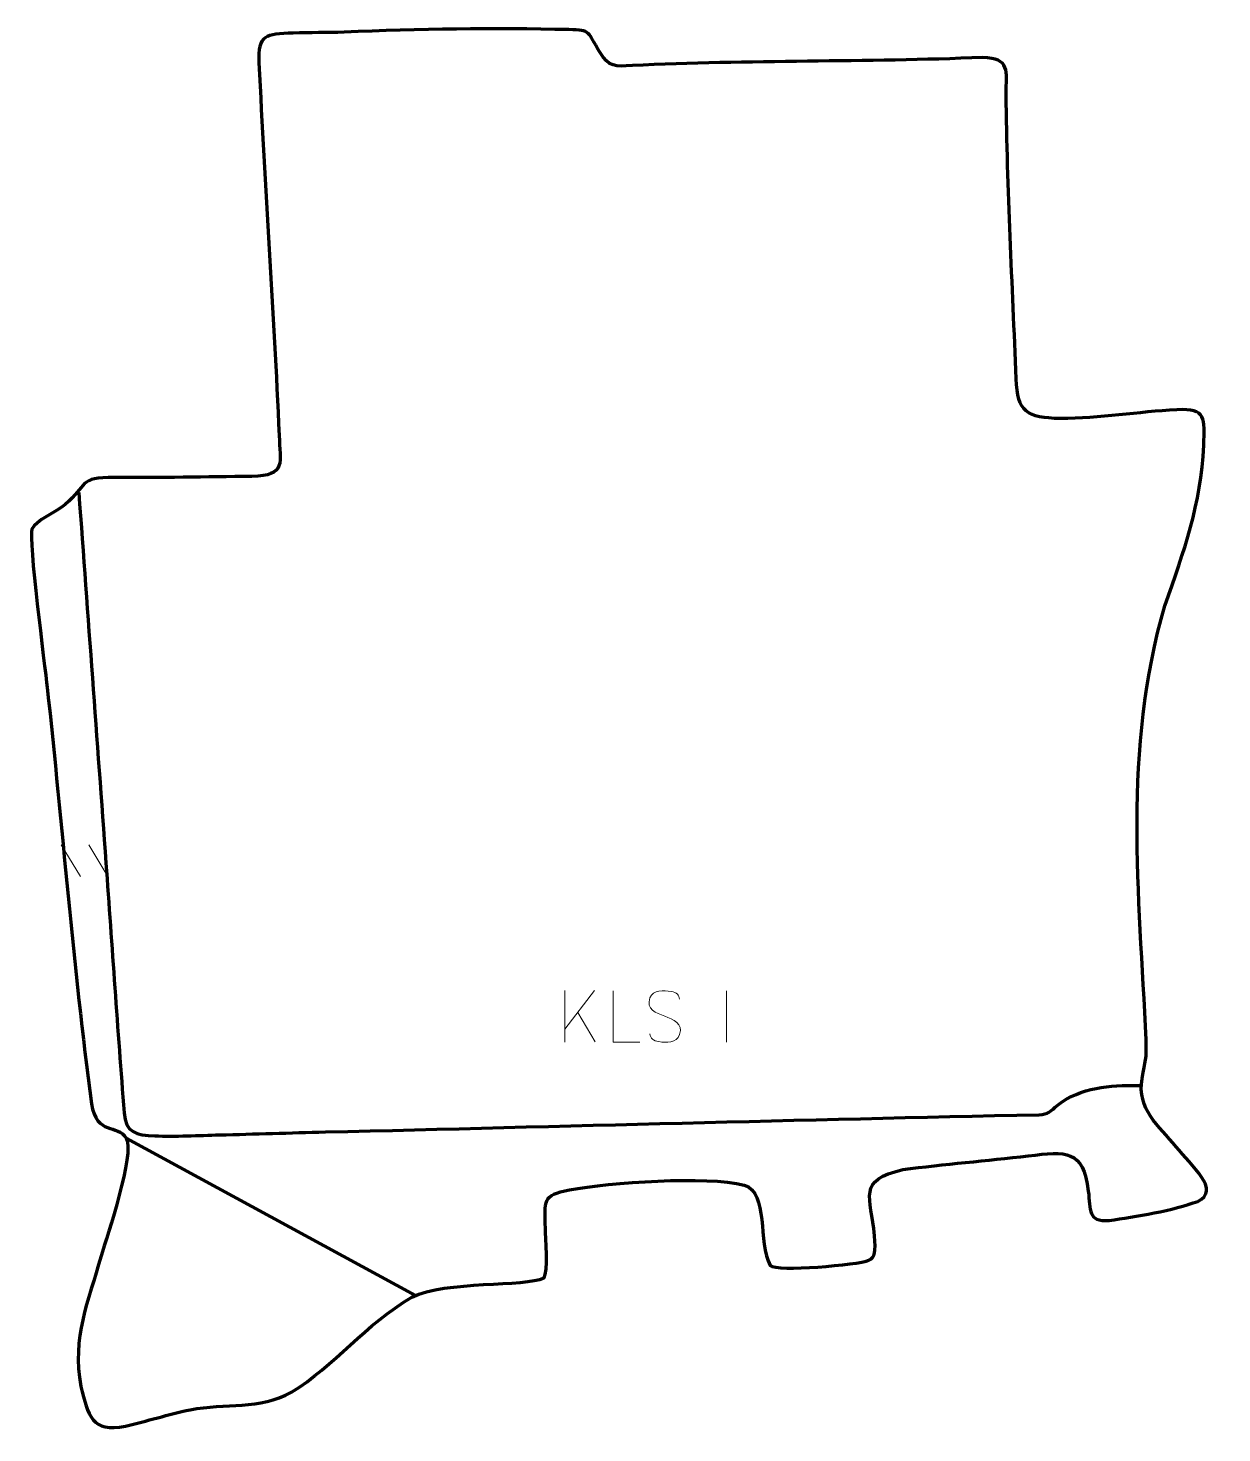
# Model space of a CAD drawing. Header units: millimetres. Extents: x -517 to 61, y -25 to 655.
import ezdxf

# ---------------------------------------------------------------- set-up
doc = ezdxf.new("R2010")
doc.units = ezdxf.units.MM
doc.header["$MEASUREMENT"] = 0
doc.layers.add('layer 2', color=7, linetype='Continuous')
doc.layers.add('layer 3', color=7, linetype='Continuous')

msp = doc.modelspace()

# ---------------------------------------------------------------- linework, layer by layer
at = {"layer": 'layer 2', "color": 142, "lineweight": 158}
msp.add_open_spline([(-492.7327, 430.6222), (-488.3534, 370.8497), (-483.974, 311.0773), (-479.5947, 251.3048), (-479.5947, 251.3048), (-476.6479, 211.0848), (-473.9719, 170.6534), (-470.7882, 130.4776), (-470.7882, 130.4776), (-470.0068, 120.617), (-465.0679, 119.676), (-455.942, 119.2681), (-455.942, 119.2681), (-446.4899, 118.8455), (-434.3323, 119.5045), (-424.6475, 119.7432), (-424.6475, 119.7432), (-407.5389, 120.165), (-390.4343, 120.7232), (-373.3252, 121.1403), (-373.3252, 121.1403), (-258.2206, 123.9115), (-143.0345, 127.0597), (-27.9339, 129.5039), (-27.9339, 129.5039), (-23.4517, 129.599), (-22.5581, 131.2304), (-18.74, 134.2587), (-18.74, 134.2587), (-7.9907, 142.7846), (6.7165, 143.8037), (19.8415, 143.6351), (19.8415, 143.6351), (20.3726, 143.6283), (20.9038, 143.6216), (21.435, 143.6151)], degree=3, knots=[0, 0, 0, 0, 0.1, 0.1, 0.1, 0.1, 0.2, 0.2, 0.2, 0.2, 0.3, 0.3, 0.3, 0.3, 0.4, 0.4, 0.4, 0.4, 0.5, 0.5, 0.5, 0.5, 0.6, 0.6, 0.6, 0.6, 0.7, 0.7, 0.7, 0.7, 0.8, 0.8, 0.8, 0.8, 1, 1, 1, 1], dxfattribs=at)
at = {"layer": 'layer 2', "color": 250, "lineweight": 9}
for points in [[(-501.2562, 260.1684), (-501.2562, 260.1684), (-491.9623, 244.7257), (-491.9623, 244.7257)], [(-487.9291, 260.1684), (-487.9291, 260.1684), (-478.6351, 244.7257), (-478.6351, 244.7257)], [(-257.4753, 189.5534), (-257.4753, 189.5534), (-257.4753, 164.5998), (-257.4753, 164.5998)], [(-243.0991, 189.5534), (-243.0991, 189.5534), (-257.4753, 170.9137), (-257.4753, 170.9137)], [(-179.1392, 189.5342), (-179.1392, 189.5342), (-179.1392, 164.5601), (-179.1392, 164.5601)], [(-242.7738, 164.6956), (-242.7738, 164.6956), (-251.2443, 179.0092), (-251.2443, 179.0092)]]:
    msp.add_open_spline(points, degree=3, dxfattribs=at)
for points, knots in [([(-221.1524, 164.5709), (-221.1524, 164.5709), (-234.1015, 164.5709), (-234.1015, 164.5709), (-234.1015, 164.5709), (-234.1015, 164.5709), (-234.1015, 189.5245), (-234.1015, 189.5245)], [0, 0, 0, 0, 0.33333333, 0.33333333, 0.33333333, 0.33333333, 1, 1, 1, 1]), ([(-209.1338, 177.221), (-213.3821, 178.6914), (-218.2902, 180.4872), (-216.2851, 186.0075), (-216.2851, 186.0075), (-214.7816, 190.1474), (-209.568, 189.7589), (-205.9644, 189.1578), (-205.9644, 189.1578), (-203.1038, 188.6806), (-202.2391, 187.4674), (-201.9285, 185.3833)], [0, 0, 0, 0, 0.25, 0.25, 0.25, 0.25, 0.5, 0.5, 0.5, 0.5, 1, 1, 1, 1]), ([(-209.1338, 177.2209), (-205.1152, 175.5742), (-200.0857, 173.6859), (-201.9197, 168.3256), (-201.9197, 168.3256), (-203.3795, 164.0592), (-208.2903, 164.3159), (-212.0164, 164.8706), (-212.0164, 164.8706), (-214.7664, 165.2804), (-215.9873, 166.4939), (-216.3653, 168.6061)], [0, 0, 0, 0, 0.25, 0.25, 0.25, 0.25, 0.5, 0.5, 0.5, 0.5, 1, 1, 1, 1])]:
    msp.add_open_spline(points, degree=3, knots=knots, dxfattribs=at)
at = {"layer": 'layer 2', "color": 142, "lineweight": 158}
msp.add_open_spline([(-469.7873, 118.0938), (-469.7873, 118.0938), (-329.8315, 41.9266), (-329.8315, 41.9266)], degree=3, dxfattribs=at)
at = {"layer": 'layer 3', "color": 242, "lineweight": 158}
msp.add_open_spline([(-364.3378, 653.4956), (-328.0823, 655.1812), (-291.777, 655.4793), (-255.4878, 654.7407), (-255.4878, 654.7407), (-244.4501, 654.516), (-246.6247, 653.6646), (-240.5559, 643.8722), (-240.5559, 643.8722), (-235.9003, 636.36), (-233.3854, 636.8929), (-224.7691, 637.3124), (-224.7691, 637.3124), (-168.5316, 640.05), (-111.6772, 638.8933), (-55.1838, 641.251), (-55.1838, 641.251), (-41.586, 640.7979), (-43.8733, 634.8914), (-43.8233, 623.3869), (-43.8233, 623.3869), (-43.4182, 577.7125), (-40.7187, 531.4008), (-39.0305, 485.6719), (-39.0305, 485.6719), (-38.4318, 469.4535), (-33.7328, 466.9063), (-17.6096, 466.4711), (-17.6096, 466.4711), (1.7811, 466.484), (19.7897, 469.7856), (38.8095, 470.7111), (38.8095, 470.7111), (53.3532, 471.4188), (52.1694, 466.6221), (51.8336, 453.55), (51.8336, 453.55), (50.3696, 424.4492), (42.4399, 402.8533), (32.994, 375.8912), (32.994, 375.8912), (12.5177, 305.5674), (20.6507, 237.275), (23.8951, 165.6777), (23.8951, 165.6777), (24.3293, 156.0977), (23.4807, 155.8383), (21.9541, 147.0864), (21.9541, 147.0864), (19.322, 131.9971), (29.9766, 124.2845), (38.466, 113.9659), (38.466, 113.9659), (45.6577, 105.0185), (60.5824, 92.7018), (48.8593, 87.5569), (48.8593, 87.5569), (37.3826, 83.2514), (18.3925, 79.9789), (6.0196, 78.354), (6.0196, 78.354), (-4.6016, 77.4112), (-2.9253, 83.4749), (-4.0856, 92.5039), (-4.0856, 92.5039), (-6.6893, 112.7634), (-14.5891, 111.8423), (-33.1202, 109.5839), (-33.1202, 109.5839), (-53.2571, 107.1918), (-73.8144, 105.5964), (-93.8339, 102.9056), (-93.8339, 102.9056), (-116.2615, 97.8175), (-109.2689, 89.8601), (-107.5389, 70.9297), (-107.5389, 70.9297), (-106.8423, 63.3074), (-107.3861, 60.2592), (-110.2929, 59.0361), (-110.2929, 59.0361), (-115.6679, 56.7745), (-154.9766, 53.4585), (-158.0864, 56.4594), (-158.0864, 56.4594), (-164.1299, 67.6945), (-158.6883, 91.6703), (-170.6562, 95.4366), (-170.6562, 95.4366), (-188.743, 100.1112), (-235.7545, 96.6531), (-255.1792, 93.1333), (-255.1792, 93.1333), (-268.7166, 90.4855), (-267.0924, 87.9573), (-266.8602, 74.5107), (-266.8602, 74.5107), (-266.7925, 70.5855), (-265.4686, 52.7894), (-267.5507, 50.5834), (-267.5507, 50.5834), (-276.6494, 45.9458), (-315.033, 49.4095), (-331.5047, 41.1588), (-331.5047, 41.1588), (-354.0845, 27.9695), (-368.8502, 8.0249), (-389.8446, -4.8703), (-389.8446, -4.8703), (-405.3377, -13.3362), (-421.5655, -10.0057), (-438.7995, -13.3407), (-438.7995, -13.3407), (-449.5734, -15.5534), (-459.5969, -18.84), (-470.1364, -21.2592), (-470.1364, -21.2592), (-486.5888, -24.5324), (-488.2816, -16.2316), (-491.6973, -2.0089), (-491.6973, -2.0089), (-496.1511, 21.8593), (-488.1592, 38.723), (-481.934, 61.1246), (-481.934, 61.1246), (-479.0335, 70.9313), (-465.4524, 110.724), (-469.7873, 118.0938), (-469.7873, 118.0938), (-474.0867, 125.4034), (-484.0935, 119.1402), (-486.5874, 134.7889), (-486.5874, 134.7889), (-495.5233, 201.4489), (-500.7062, 269.2574), (-508.0011, 336.24), (-508.0011, 336.24), (-509.1466, 346.5474), (-517.2742, 408.4225), (-515.3986, 412.9537), (-515.3986, 412.9537), (-513.6972, 417.0638), (-503.7108, 421.2314), (-499.395, 424.8438), (-499.395, 424.8438), (-488.3506, 434.0884), (-493.1472, 438.2216), (-475.5266, 437.9679), (-475.5266, 437.9679), (-453.4119, 437.7421), (-431.0445, 438.2055), (-408.9067, 438.4579), (-408.9067, 438.4579), (-392.1894, 438.6485), (-395.2516, 445.4838), (-395.7849, 458.2364), (-395.7849, 458.2364), (-398.3208, 518.3929), (-402.6518, 578.5317), (-405.5243, 638.6873), (-405.5243, 638.6873), (-406.179, 652.3978), (-402.3501, 652.5281), (-388.9421, 653.0593), (-388.9421, 653.0593), (-380.7429, 653.3841), (-372.5475, 653.1648), (-364.3378, 653.4956)], degree=3, knots=[0, 0, 0, 0, 0.02325581, 0.02325581, 0.02325581, 0.02325581, 0.04651163, 0.04651163, 0.04651163, 0.04651163, 0.06976744, 0.06976744, 0.06976744, 0.06976744, 0.09302326, 0.09302326, 0.09302326, 0.09302326, 0.11627907, 0.11627907, 0.11627907, 0.11627907, 0.13953488, 0.13953488, 0.13953488, 0.13953488, 0.1627907, 0.1627907, 0.1627907, 0.1627907, 0.18604651, 0.18604651, 0.18604651, 0.18604651, 0.20930233, 0.20930233, 0.20930233, 0.20930233, 0.23255814, 0.23255814, 0.23255814, 0.23255814, 0.25581395, 0.25581395, 0.25581395, 0.25581395, 0.27906977, 0.27906977, 0.27906977, 0.27906977, 0.30232558, 0.30232558, 0.30232558, 0.30232558, 0.3255814, 0.3255814, 0.3255814, 0.3255814, 0.34883721, 0.34883721, 0.34883721, 0.34883721, 0.37209302, 0.37209302, 0.37209302, 0.37209302, 0.39534884, 0.39534884, 0.39534884, 0.39534884, 0.41860465, 0.41860465, 0.41860465, 0.41860465, 0.44186047, 0.44186047, 0.44186047, 0.44186047, 0.46511628, 0.46511628, 0.46511628, 0.46511628, 0.48837209, 0.48837209, 0.48837209, 0.48837209, 0.51162791, 0.51162791, 0.51162791, 0.51162791, 0.53488372, 0.53488372, 0.53488372, 0.53488372, 0.55813953, 0.55813953, 0.55813953, 0.55813953, 0.58139535, 0.58139535, 0.58139535, 0.58139535, 0.60465116, 0.60465116, 0.60465116, 0.60465116, 0.62790698, 0.62790698, 0.62790698, 0.62790698, 0.65116279, 0.65116279, 0.65116279, 0.65116279, 0.6744186, 0.6744186, 0.6744186, 0.6744186, 0.69767442, 0.69767442, 0.69767442, 0.69767442, 0.72093023, 0.72093023, 0.72093023, 0.72093023, 0.74418605, 0.74418605, 0.74418605, 0.74418605, 0.76744186, 0.76744186, 0.76744186, 0.76744186, 0.79069767, 0.79069767, 0.79069767, 0.79069767, 0.81395349, 0.81395349, 0.81395349, 0.81395349, 0.8372093, 0.8372093, 0.8372093, 0.8372093, 0.86046512, 0.86046512, 0.86046512, 0.86046512, 0.88372093, 0.88372093, 0.88372093, 0.88372093, 0.90697674, 0.90697674, 0.90697674, 0.90697674, 0.93023256, 0.93023256, 0.93023256, 0.93023256, 0.95348837, 0.95348837, 0.95348837, 0.95348837, 1, 1, 1, 1], dxfattribs=at)

doc.saveas('drawing.dxf')
